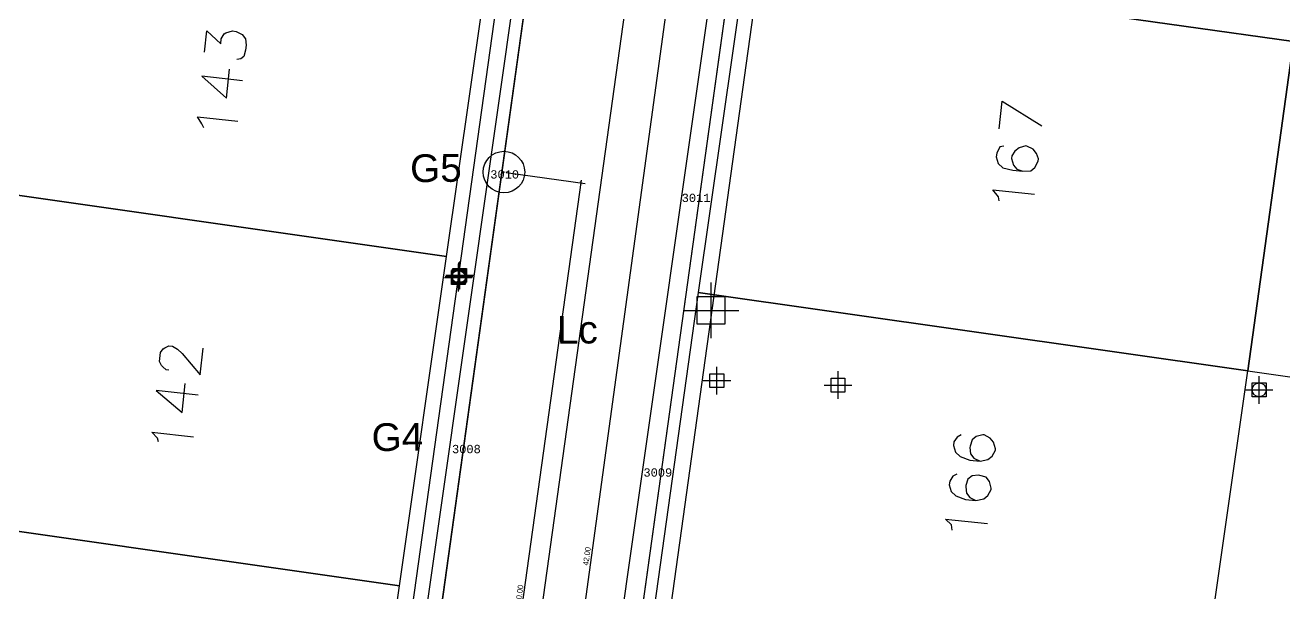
# Model space of a CAD drawing. Header units: metres. Extents: x 678 to 2349, y 417 to 1219.
# Drawn here: x 865.47 to 910.9, y 848.39 to 868.86 of the extents above; entities that cross this region are included whole.
import ezdxf
from ezdxf.enums import TextEntityAlignment as Align

# ---------------------------------------------------------------- set-up
doc = ezdxf.new("R2010")
doc.units = ezdxf.units.M
doc.header["$PDMODE"] = 32
doc.header["$PDSIZE"] = 1.5
doc.linetypes.add('DASHED', pattern=[0.75, 0.5, -0.25])
for name, color, linetype in [('12-CONDICIONES EXISTENTES', 2, 'Continuous'), ('C-ROAD-PROF-TEXT', 11, 'Continuous'), ('LOTE 243', 1, 'Continuous'), ('PUNTOS V', 4, 'Continuous'), ('V-NODE', 1, 'Continuous')]:
    doc.layers.add(name, color=color, linetype=linetype)
doc.layers.add('PDF2_area escolar', color=7, linetype='Continuous', true_color=0x989898)
doc.layers.add('PDF_Geometry', color=7, linetype='Continuous', true_color=0x797979)
doc.styles.add('CITY2', font='stylu.ttf', dxfattribs={"height": 0.2})
doc.styles.add('MONOTXT4', font='monotxt4.shx')
doc.styles.get("Standard").update_dxf_attribs({"font": 'arial.ttf'})
doc.dimstyles.new('COTAS2', dxfattribs={"dimtxt": 0.02, "dimasz": 0.1, "dimexe": 0.15, "dimexo": 0.08, "dimgap": 0.05, "dimtad": 1, "dimzin": 0, "dimdsep": 46, "dimtxsty": 'CITY2', "dimblk": 'ARCHTICK', "dimcen": 1, "dimdle": 0.1, "dimclrd": 1, "dimclre": 1, "dimclrt": 2, "dimadec": 0, "dimazin": 0, "dimtfac": 1, "dimtofl": 0, "dimtmove": 0, "dimatfit": 3, "dimldrblk": 'ARCHTICK', "dimfxl": 0.18, "dimtolj": 1, "dimtzin": 0, "dimarcsym": 0})

# ---------------------------------------------------------------- blocks, each defined once
blk = doc.blocks.new('*U2308')
at = {"color": 0, "linetype": 'ByBlock', "lineweight": -2, "transparency": 16777216}
for p, q in [((0, -1), (0, 1)), ((-1, 0), (1, 0))]:
    blk.add_line(p, q, dxfattribs=at)
blk.add_circle((0, 0), 0.5, dxfattribs=at)
blk = doc.blocks.new('*U2434', base_point=(881.129, 859.796, 1009.012))
at = {"layer": 'V-NODE', "color": 1, "lineweight": -2, "xscale": 0.5, "yscale": 0.5, "zscale": 0.5}
blk.add_blockref('*U2308', (881.129, 859.796, 1009.012), dxfattribs=at)
blk = doc.blocks.new('*U2437', base_point=(881.108, 859.755, 1008.615))
at = {"layer": 'V-NODE', "color": 1, "lineweight": -2, "xscale": 0.5, "yscale": 0.5, "zscale": 0.5}
blk.add_blockref('*U2308', (881.108, 859.755, 1008.615), dxfattribs=at)
blk = doc.blocks.new('*U2449', base_point=(910.007, 855.703, 1010.648))
at = {"layer": 'V-NODE', "color": 1, "lineweight": -2, "xscale": 0.5, "yscale": 0.5, "zscale": 0.5}
blk.add_blockref('*U2308', (910.007, 855.703, 1010.648), dxfattribs=at)
blk = doc.blocks.new('*U2456')
at = {"color": 0, "linetype": 'ByBlock', "lineweight": -2, "transparency": 16777216}
for p, q in [((0, -1), (0, 1)), ((-1, 0), (1, 0))]:
    blk.add_line(p, q, dxfattribs=at)
blk.add_lwpolyline([(-0.5, -0.5), (-0.5, 0.5), (0.5, 0.5), (0.5, -0.5)], close=True, dxfattribs=at)
blk = doc.blocks.new('*U2459', base_point=(890.227, 858.572, 1009.168))
at = {"layer": 'V-NODE', "color": 10, "lineweight": -2}
blk.add_blockref('*U2456', (890.227, 858.572, 1009.168), dxfattribs=at)
blk = doc.blocks.new('*U2558')
at = {"color": 0, "linetype": 'ByBlock', "lineweight": -2, "transparency": 16777216}
for p, q in [((0, -1), (0, 1)), ((-1, 0), (1, 0))]:
    blk.add_line(p, q, dxfattribs=at)
blk.add_lwpolyline([(-0.5, -0.5), (-0.5, 0.5), (0.5, 0.5), (0.5, -0.5)], close=True, dxfattribs=at)
blk = doc.blocks.new('*U2684', base_point=(881.129, 859.796, 1009.012))
at = {"layer": 'V-NODE', "color": 130, "lineweight": -2, "xscale": 0.5, "yscale": 0.5, "zscale": 0.5}
blk.add_blockref('*U2558', (881.129, 859.796, 1009.012), dxfattribs=at)
blk = doc.blocks.new('*U2687', base_point=(881.108, 859.755, 1008.615))
at = {"layer": 'V-NODE', "color": 130, "lineweight": -2, "xscale": 0.5, "yscale": 0.5, "zscale": 0.5}
blk.add_blockref('*U2558', (881.108, 859.755, 1008.615), dxfattribs=at)
blk = doc.blocks.new('*U2693', base_point=(890.192, 858.46, 1009.163))
at = {"layer": 'V-NODE', "color": 130, "lineweight": -2, "xscale": 0.5, "yscale": 0.5, "zscale": 0.5}
blk.add_blockref('*U2558', (890.192, 858.46, 1009.163), dxfattribs=at)
blk = doc.blocks.new('*U2702', base_point=(910.007, 855.703, 1010.648))
at = {"layer": 'V-NODE', "color": 130, "lineweight": -2, "xscale": 0.5, "yscale": 0.5, "zscale": 0.5}
blk.add_blockref('*U2558', (910.007, 855.703, 1010.648), dxfattribs=at)
blk = doc.blocks.new('*U2735', base_point=(890.227, 858.572, 1009.168))
at = {"layer": 'V-NODE', "color": 130, "lineweight": -2, "xscale": 0.5, "yscale": 0.5, "zscale": 0.5}
blk.add_blockref('*U2558', (890.227, 858.572, 1009.168), dxfattribs=at)
blk = doc.blocks.new('*U2738', base_point=(881.157, 859.835, 1008.632))
at = {"layer": 'V-NODE', "color": 130, "lineweight": -2, "xscale": 0.5, "yscale": 0.5, "zscale": 0.5}
blk.add_blockref('*U2558', (881.157, 859.835, 1008.632), dxfattribs=at)
blk = doc.blocks.new('base')
at = {"layer": 'PDF_Geometry', "lineweight": 25, "extrusion": (-0.000787417, 0.063364, 0.99799), "elevation": 0.026}
for points in [[(-314.355, -197.288), (-299.601, -195.681), (-292.744, -194.188), (-282.663, -192.111), (-274.476, -190.361), (-258.037, -185.154), (-248.029, -180.61), (-240.539, -177.71), (-228.643, -174.042), (-222.733, -172.714), (-217.384, -171.04), (-209.935, -169.248), (-202.16, -164.759), (-196.196, -160.284), (-195.073, -159.817), (-178.095, -157.457), (-154.298, -156.614), (-136.667, -154.611), (-124.436, -153.164), (-118.066, -151.474), (-100.79, -146.646), (-80.955, -140.967), (-73.385, -139.328), (-61.694, -135.822), (-40.504, -131.604), (-37.727, -130.872), (-17.661, -129.441), (1.311, -127.461), (21.092, -124.929), (41.006, -122.83), (47.376, -123.458), (63.592, -123.186), (81.402, -124.312), (85.639, -96.072), (88.705, -66.393), (92.811, -40.781), (97.16, -22.386), (100.596, -1.562), (102.483, 8.32), (109.691, 37.361), (117.528, 76.62), (126.217, 115.638), (131.513, 149.592), (134.682, 173.973), (136.916, 195.591), (139.956, 229.678), (141.558, 250.676), (142.614, 271.37), (143.252, 283.21), (147.066, 312.938), (152.58, 355.631), (153.554, 396.042), (150.869, 418.02), (151.777, 438.639), (150.959, 458.028), (151.777, 438.639), (150.869, 418.02), (153.554, 396.042), (152.58, 355.631), (147.066, 312.938), (143.252, 283.21), (142.614, 271.37), (141.558, 250.676), (139.956, 229.678), (136.916, 195.591), (134.682, 173.973), (131.513, 149.592), (126.217, 115.638), (117.528, 76.62), (109.691, 37.361), (102.483, 8.32), (100.596, -1.562), (97.16, -22.386), (92.811, -40.781), (88.705, -66.393), (85.639, -96.072), (81.402, -124.312), (63.592, -123.186), (47.376, -123.458), (41.006, -122.83), (21.092, -124.929), (1.311, -127.461), (-17.661, -129.441), (-37.727, -130.872), (-40.504, -131.604), (-61.694, -135.822), (-73.385, -139.328), (-80.955, -140.967), (-100.79, -146.646), (-118.066, -151.474), (-124.436, -153.164), (-136.667, -154.611), (-154.298, -156.614), (-178.095, -157.457), (-195.073, -159.817), (-196.196, -160.284), (-202.16, -164.759), (-209.935, -169.248), (-217.384, -171.04), (-222.733, -172.714), (-228.643, -174.042), (-240.539, -177.71), (-248.029, -180.61), (-258.037, -185.154), (-274.476, -190.361), (-282.663, -192.111), (-292.744, -194.188), (-299.601, -195.681), (-314.355, -197.288), (-312.178, -178.446), (-309.146, -157.898), (-306.876, -132.899), (-305.823, -118.002), (-298.643, -78.802), (-291.055, -45.077), (-282.252, -15.116), (-275.645, 10.473), (-270.319, 33.898), (-263.825, 63.164), (-258.15, 86.408), (-284.424, 123.888)], [(8.705, 193.58), (-11.713, 61.957), (-10.362, 60.079), (28.101, 54.1), (29.985, 55.496), (58.5, 239.445)], [(12.639, 148.612), (12.545, 147.835), (12.046, 148.312), (12.024, 148.129), (11.911, 147.958), (11.86, 147.917), (11.62, 147.853), (11.483, 147.87), (11.265, 147.989), (11.145, 148.143), (11.127, 148.377), (11.149, 148.559), (11.222, 148.783), (11.324, 148.863), (11.467, 148.892)], [(11.281, 149.656), (12.744, 149.48), (11.866, 150.281), (11.74, 149.23)], [(-16.013, 151.739), (-16.134, 150.734), (-17.554, 151.647)], [(12.69, 151.342), (12.764, 151.193), (12.92, 150.943), (11.457, 151.119)], [(-16.169, 152.361), (-16.027, 152.39), (-15.908, 152.608), (-15.891, 152.745), (-15.955, 152.984), (-16.122, 153.143), (-16.482, 153.233), (-16.847, 153.277), (-17.127, 153.265), (-17.281, 153.144), (-17.4, 152.926), (-17.411, 152.835), (-17.341, 152.641), (-17.221, 152.487), (-17.003, 152.369), (-16.958, 152.363), (-16.718, 152.427), (-16.564, 152.548), (-16.451, 152.719), (-16.44, 152.811), (-16.504, 153.05), (-16.624, 153.204), (-16.847, 153.277)], [(-15.978, 154.332), (-15.949, 154.189), (-15.748, 153.933), (-17.257, 154.115)], [(14.067, 160.079), (14.158, 160.068), (14.284, 159.96), (14.325, 159.909), (14.399, 159.761), (14.361, 159.441), (14.253, 159.315), (14.202, 159.274), (14.054, 159.199), (13.916, 159.216), (13.745, 159.329), (13.578, 159.489), (12.93, 160.262), (12.814, 159.302)], [(13.018, 160.994), (14.526, 160.812), (13.603, 161.619), (13.476, 160.567)], [(14.472, 162.673), (14.501, 162.531), (14.708, 162.32), (13.199, 162.502)], [(-14.497, 162.778), (-14.349, 162.853), (-14.235, 163.025), (-14.219, 163.162), (-14.283, 163.402), (-14.449, 163.561), (-14.804, 163.696), (-15.169, 163.74), (-15.455, 163.682), (-15.608, 163.561), (-15.727, 163.344), (-15.733, 163.298), (-15.669, 163.059), (-15.548, 162.905), (-15.331, 162.786), (-15.285, 162.78), (-15.046, 162.844), (-14.892, 162.965), (-14.819, 163.188), (-14.813, 163.234), (-14.831, 163.468), (-14.952, 163.621), (-15.169, 163.74)], [(-14.326, 164.195), (-14.178, 164.27), (-14.065, 164.442), (-14.048, 164.579), (-14.112, 164.819), (-14.278, 164.978), (-14.633, 165.113), (-14.999, 165.157), (-15.284, 165.099), (-15.438, 164.978), (-15.557, 164.761), (-15.562, 164.715), (-15.498, 164.476), (-15.378, 164.322), (-15.155, 164.249), (-15.109, 164.243), (-14.875, 164.261), (-14.721, 164.382), (-14.648, 164.605), (-14.642, 164.651), (-14.661, 164.885), (-14.781, 165.038), (-14.999, 165.157)], [(-14.13, 166.212), (-14.106, 166.024), (-13.9, 165.813), (-15.408, 165.995)]]:
    blk.add_lwpolyline(points, dxfattribs=at)
blk.add_lwpolyline([(-45.276, 166.718), (-60.33, 69.484), (-58.98, 67.605), (-20.511, 61.672), (-18.633, 63.023), (0.247, 184.698, 0.636424), (-2.755, 186.728), (-17.682, 177.908)], format="xyb", dxfattribs=at)
for points in [[(-26.672, 148.711), (-28.515, 136.876), (-8.76, 133.801), (-6.912, 145.681)], [(3.989, 156.1), (2.145, 144.265), (21.946, 141.184), (23.743, 153.024)], [(-24.869, 160.596), (-26.672, 148.711), (-6.912, 145.681), (-5.069, 157.515)], [(-44.623, 163.672), (-46.472, 151.792), (-26.672, 148.711), (-24.869, 160.596)], [(5.837, 167.98), (3.989, 156.1), (23.743, 153.024), (25.592, 164.904)], [(-23.026, 172.431), (-24.869, 160.596), (-5.069, 157.515), (-3.266, 169.401)], [(7.68, 179.814), (5.837, 167.98), (25.592, 164.904), (27.435, 176.738)]]:
    blk.add_lwpolyline(points, close=True, dxfattribs=at)
blk = doc.blocks.new('_ArchTick')
at = {"color": 0, "linetype": 'ByBlock', "const_width": 0.15}
blk.add_lwpolyline([(-0.5, -0.5), (0.5, 0.5)], dxfattribs=at)
blk = doc.blocks.new('*D4306')
at = {"layer": 'Defpoints', "color": 0, "transparency": 16777216}
for p in [(887.28, 870.688, 1001.631), (881.482, 829.09, 1001.631), (883.049, 828.875)]:
    blk.add_point(p, dxfattribs=at)
at = {"layer": 'PUNTOS V', "color": 1, "lineweight": -2, "transparency": 16777216}
blk.add_line((888.762, 870.586), (883.035, 828.776), dxfattribs=at)
at = {"layer": 'PUNTOS V', "color": 1, "linetype": 'Continuous', "lineweight": -2, "transparency": 16777216}
for p, q in [((887.359, 870.677), (888.897, 870.466)), ((881.561, 829.079), (883.197, 828.855))]:
    blk.add_line(p, q, dxfattribs=at)
at = {"layer": 'PUNTOS V', "color": 1, "lineweight": -2, "transparency": 16777216, "xscale": 0.1, "yscale": 0.1, "zscale": 0.1}
for p, rotation in [((888.749, 870.487), 82.20016824873524), ((883.049, 828.875), 262.2001682487353)]:
    blk.add_blockref('_ArchTick', p, dxfattribs=dict(at, rotation=rotation))
at = {"layer": 'PUNTOS V', "color": 2, "transparency": 16777216, "insert": (885.745, 849.702), "char_height": 0.2, "attachment_point": 5, "rotation": 82.2002, "style": 'CITY2'}
blk.add_mtext('\\A1;42.00', dxfattribs=at)
blk = doc.blocks.new('*D4393')
at = {"layer": '12-CONDICIONES EXISTENTES', "color": 1, "linetype": 'Continuous', "lineweight": -2, "transparency": 16777216}
for p, q in [((882.831, 863.547), (885.684, 863.149)), ((878.69, 833.834), (881.543, 833.436))]:
    blk.add_line(p, q, dxfattribs=at)
at = {"layer": '12-CONDICIONES EXISTENTES', "color": 1, "lineweight": -2, "transparency": 16777216}
blk.add_line((881.381, 833.358), (885.549, 863.269), dxfattribs=at)
at = {"layer": 'Defpoints', "color": 0, "transparency": 16777216}
for p in [(882.752, 863.558), (885.535, 863.17), (878.611, 833.845)]:
    blk.add_point(p, dxfattribs=at)
at = {"layer": '12-CONDICIONES EXISTENTES', "color": 1, "lineweight": -2, "transparency": 16777216, "xscale": 0.1, "yscale": 0.1, "zscale": 0.1}
for p, rotation in [((885.535, 863.17), 82.06598580568269), ((881.394, 833.457), 262.0659858056827)]:
    blk.add_blockref('_ArchTick', p, dxfattribs=dict(at, rotation=rotation))
at = {"layer": '12-CONDICIONES EXISTENTES', "color": 2, "transparency": 16777216, "insert": (883.313, 848.339), "char_height": 0.2, "attachment_point": 5, "rotation": 82.066, "style": 'CITY2'}
blk.add_mtext('\\A1;30.00', dxfattribs=at)

msp = doc.modelspace()

# ---------------------------------------------------------------- linework, layer by layer
at = {"elevation": 1007.297}
msp.add_lwpolyline([(877.00719, 822.82532), (876.49326, 822.25869), (869.51299, 814.56263), (862.79478, 807.1555), (856.07657, 799.74837), (849.35835, 792.34123), (842.64014, 784.9341), (835.92193, 777.52697), (829.20371, 770.11984), (826.89307, 767.57225), (827.16582, 769.52864), (832.63782, 808.77904), (838.16092, 848.3959), (841.61286, 873.15644), (844.1154, 891.18959), (853.29773, 957.34946), (853.54919, 959.13884), (853.66338, 959.95138), (855.50401, 961.30764), (894.07989, 955.95627), (895.30248, 954.32756), (889.51114, 912.77434), (883.73728, 871.17304), (877.94663, 829.57404)], close=True, dxfattribs=at)
at = {"elevation": 1012.369}
msp.add_lwpolyline([(886.19397, 836.6075), (902.42601, 953.20716), (904.1756, 954.56883), (942.63138, 949.25698), (943.97311, 947.44107), (930.42045, 850.77109), (892.99705, 832.21698)], dxfattribs=at)
at = {"layer": '12-CONDICIONES EXISTENTES', "color": 1}
msp.add_point((882.752, 863.558), dxfattribs=at)
at = {"layer": 'PUNTOS V', "color": 1, "elevation": 1010.921}
for points in [[(880.99061, 825.33033), (910.54652, 1037.65447)], [(877.00719, 822.82532), (906.7622, 1036.57971)], [(886.19302, 836.59243), (913.88579, 1035.5321)], [(876.12576, 824.02427), (889.42386, 919.27743)], [(888.602, 846.645), (898.536, 918.009)]]:
    msp.add_lwpolyline(points, dxfattribs=at)

# ---------------------------------------------------------------- block references
at = {"layer": 'PDF2_area escolar'}
msp.add_blockref('base', (882.736, 1016.336, 999.038), dxfattribs=at)
at = {"layer": 'V-NODE'}
for name, p in [('*U2437', (881.108, 859.755, 1008.615)), ('*U2687', (881.108, 859.755, 1008.615)), ('*U2434', (881.129, 859.796, 1009.012)), ('*U2684', (881.129, 859.796, 1009.012)), ('*U2738', (881.157, 859.835, 1008.632)), ('*U2459', (890.227, 858.572, 1009.168)), ('*U2735', (890.43749, 856.03595, 1009.168)), ('*U2693', (894.80992, 855.87559, 1009.163)), ('*U2449', (910.007, 855.703, 1010.648)), ('*U2702', (910.007, 855.703, 1010.648))]:
    msp.add_blockref(name, p, dxfattribs=at)

# ---------------------------------------------------------------- texts
at = {"layer": 'C-ROAD-PROF-TEXT', "color": 11, "linetype": 'Continuous', "lineweight": -3, "char_height": 1, "attachment_point": 8, "rotation": 0.571108}
for s, insert in [('{\\C2;G5}', (880.30145, 863.18756, 1008.78546)), ('{\\C2;Lc}', (885.40515, 857.35848, 1009.40013)), ('{\\C2;G4}', (878.91213, 853.48927, 1009.40013))]:
    msp.add_mtext(s, dxfattribs=dict(at, insert=insert))
at = {"layer": 'LOTE 243', "color": 1, "linetype": 'DASHED', "style": 'MONOTXT4'}
for s, p in [('3010', (882.25896, 863.62375, 2015.56456)), ('3011', (889.16732, 862.77815, 2015.56456)), ('3008', (880.87846, 853.7195, 2015.56456)), ('3009', (887.78682, 852.8739, 2015.56456))]:
    msp.add_text(s, height=0.3, dxfattribs=at).set_placement(p, align=Align.TOP_LEFT)

# ---------------------------------------------------------------- dimensions: what is measured, and where the dimension line sits
at = {"layer": '12-CONDICIONES EXISTENTES', "color": 1}
dim = msp.add_linear_dim(base=(885.53532, 863.1701), p1=(878.611, 833.845), p2=(882.752, 863.558), angle=82.065986, dimstyle='COTAS2', dxfattribs=at)
dim.commit()
dim.dimension.update_dxf_attribs({"geometry": '*D4393', "text_midpoint": (883.46539, 848.31768), "dimtype": 161})
at = {"layer": 'PUNTOS V', "color": 1}
dim = msp.add_linear_dim(base=(883.04884, 828.87514), p1=(887.27972, 870.68779, 1001.631), p2=(881.48159, 829.08982, 1001.631), angle=82.200168, dimstyle='COTAS2', override={"dimtmove": 1}, dxfattribs=at)
dim.commit()
dim.dimension.update_dxf_attribs({"geometry": '*D4306', "text_midpoint": (885.74505, 849.70191)})

doc.saveas('drawing.dxf')
